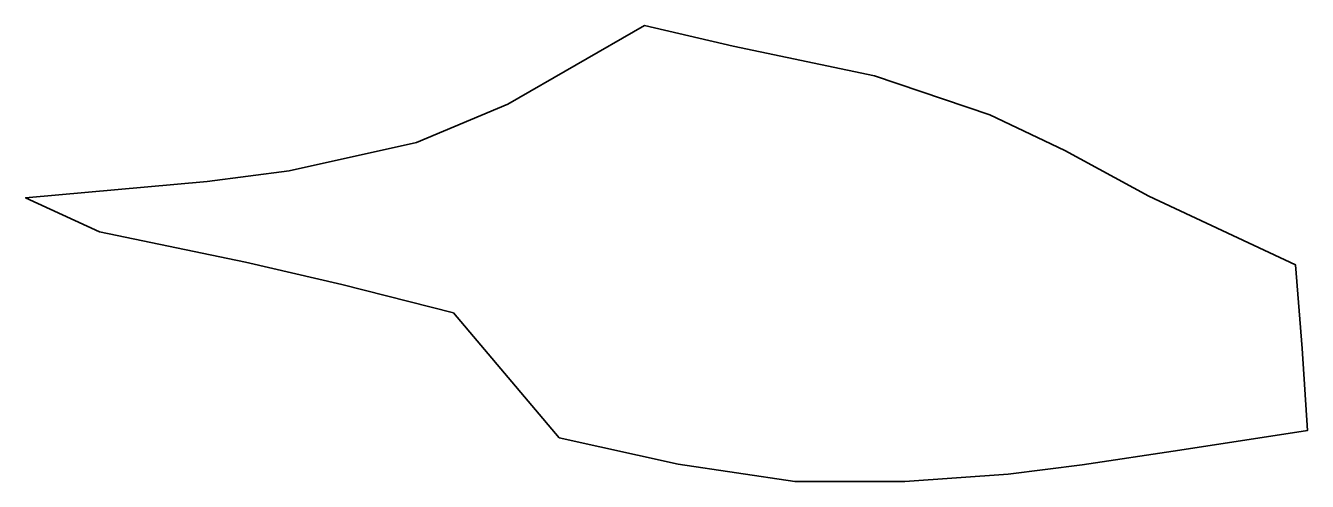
# Model space of a CAD drawing. Extents: x -807 to 1133, y -70 to 620.
import ezdxf

# ---------------------------------------------------------------- set-up
doc = ezdxf.new("R2010")
doc.units = 0
doc.linetypes.add('Solid', pattern=[0])

msp = doc.modelspace()

# ---------------------------------------------------------------- linework, layer by layer
at = {"color": 0, "linetype": 'Solid', "lineweight": 35}
msp.add_lwpolyline([(-159, 185), (-328, 228), (-474, 262), (-694.846154, 307.571429), (-806.645161, 359.478111), (-532, 384), (-408, 400), (-215, 443), (-77, 501), (130, 620), (264, 589), (477.871841, 543.849278), (652.512195, 485.041812), (766, 431), (893, 362), (1115, 258), (1125, 131), (1133, 7), (940, -23), (792, -45), (680, -59), (524, -70), (357.526316, -70), (181, -44), (0.952833, -4.181876), (-159, 185)], close=True, dxfattribs=at)

doc.saveas('drawing.dxf')
